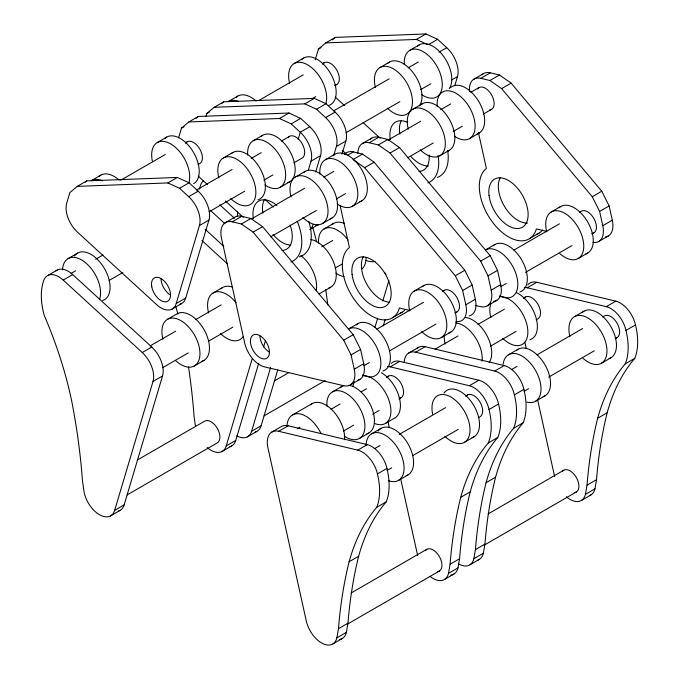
<?xml version="1.0" encoding="UTF-8"?>
<svg xmlns="http://www.w3.org/2000/svg" width="679" height="679" viewBox="0 0 679 679"><rect width="100%" height="100%" fill="white"/><g stroke="black" fill="none" stroke-linecap="round" stroke-linejoin="round"><path stroke-width="1.02" d="M336.903 637.819L338.473 628.661A574.349 331.598 60 0 1 349.116 561.771A299.015 172.636 60 0 1 376.701 507.357A61.772 35.664 60 0 0 377.431 473.917A22.415 12.943 60 0 0 357.757 450.143L278.67 431.275A22.415 12.943 60 0 0 267.916 447.784L306.288 620.979A22.415 12.943 60 0 0 321.871 643.123A22.415 12.943 60 0 0 336.903 637.819L346.409 632.327L347.979 623.169A574.349 331.598 60 0 1 358.622 556.279A299.015 172.636 60 0 1 386.215 501.866A61.772 35.664 60 0 0 386.945 468.425A22.415 12.943 60 0 0 367.271 444.652L288.176 425.784A22.415 12.943 60 0 0 281.165 426.667L271.659 432.158M430.028 576.369A22.415 12.943 60 0 0 448.496 573.399L450.067 564.232A574.349 331.598 60 0 1 460.71 497.342A299.015 172.636 60 0 1 488.294 442.929A61.772 35.664 60 0 0 489.024 409.488A22.415 12.943 60 0 0 469.35 385.723L390.255 366.847A22.415 12.943 60 0 0 387.369 366.524M450.848 575.088A22.415 12.943 60 0 0 458.002 567.907L459.573 558.741A574.349 331.598 60 0 1 470.216 491.851A299.015 172.636 60 0 1 497.8 437.437A61.772 35.664 60 0 0 498.53 403.997A22.415 12.943 60 0 0 478.865 380.232L399.77 361.355A22.415 12.943 60 0 0 391.435 363.307M458.826 564.054A22.415 12.943 60 0 0 473.857 558.749L475.427 549.591A574.349 331.598 60 0 1 486.071 482.701A299.015 172.636 60 0 1 513.655 428.288A61.772 35.664 60 0 0 514.385 394.847A22.415 12.943 60 0 0 494.711 371.073L415.624 352.206A22.415 12.943 60 0 0 404.234 362.671M477.906 560.048A22.415 12.943 60 0 0 483.363 553.258L484.933 544.1A574.349 331.598 60 0 1 495.577 477.21A299.015 172.636 60 0 1 523.169 422.796A61.772 35.664 60 0 0 523.899 389.356A22.415 12.943 60 0 0 504.225 365.582L425.13 346.714A22.415 12.943 60 0 0 416.796 348.666M566.303 496.739A22.415 12.943 60 0 0 585.451 494.329L587.021 485.162A574.349 331.598 60 0 1 597.664 418.272A299.015 172.636 60 0 1 625.249 363.859A61.772 35.664 60 0 0 625.979 330.418A22.415 12.943 60 0 0 606.305 306.653L527.21 287.777A22.415 12.943 60 0 0 524.324 287.455M589.499 495.619A22.415 12.943 60 0 0 594.957 488.838L596.527 479.671A574.349 331.598 60 0 1 607.17 412.781A299.015 172.636 60 0 1 634.755 358.368A61.772 35.664 60 0 0 635.485 324.927A22.415 12.943 60 0 0 615.819 301.162L536.724 282.286A22.415 12.943 60 0 0 527.795 284.891M178.594 137.803L181.463 128.153L188.847 121.948L198.353 116.457L288.974 113.02L300.653 118.384L309.785 126.744A22.415 12.943 60 0 1 320.53 155.661L315.693 171.914M205.966 116.406L206.823 113.512L214.208 107.307L223.714 101.816L314.335 98.379L326.013 103.734L335.146 112.094A22.415 12.943 60 0 1 345.891 141.02L341.978 154.175M114.658 510.345L153.03 381.445A22.415 12.943 60 0 0 142.276 352.528L63.181 280.071A22.415 12.943 60 0 0 43.515 281.131A61.772 35.664 60 0 0 44.245 315.412A299.015 172.636 60 0 1 71.83 401.679A574.349 331.598 60 0 1 82.473 480.859L84.043 491.834A22.415 12.943 60 0 0 99.075 514.487A22.415 12.943 60 0 0 114.658 510.345L124.164 504.853L162.536 375.962A22.415 12.943 60 0 0 151.79 347.037L72.695 274.579A22.415 12.943 60 0 0 55.89 270.963M176.226 303.513L199.431 225.581A22.415 12.943 60 0 0 188.677 196.655L179.553 188.295L167.874 182.94L77.253 186.377L69.869 192.581L66.712 203.191A22.415 12.943 60 0 0 77.457 232.116L156.552 304.565A22.415 12.943 60 0 0 176.226 303.513L185.74 298.022L208.937 220.089A22.415 12.943 60 0 0 198.192 191.164L189.059 182.804L177.38 177.448L86.759 180.886L77.253 186.377M315.26 59.693L318.417 49.083L325.801 42.879L335.307 37.387L425.928 33.95L437.607 39.314L446.731 47.674A22.415 12.943 60 0 1 457.485 76.591L454.76 85.732M298.191 139.229L300.271 132.235L309.785 126.744M207.239 447.563A22.415 12.943 60 0 0 226.251 445.916L252.232 358.631M308.3 170.293L311.016 161.152A22.415 12.943 60 0 0 300.271 132.235L291.147 123.875L279.468 118.511L188.847 121.948M229.901 446.672A22.415 12.943 60 0 0 235.757 440.425L258.716 363.29M263.554 347.054L265.37 340.96M236.716 435.825A22.415 12.943 60 0 0 251.612 431.275L270.641 367.331M333.669 155.618L336.385 146.511A22.415 12.943 60 0 0 325.631 117.586L316.507 109.226L304.829 103.87L214.208 107.307M255.262 432.022A22.415 12.943 60 0 0 261.118 425.784L277.736 369.962M374.986 327.261L377.702 318.128M382.837 300.873L388.88 280.58M383.287 325.835L385.103 319.741M85.282 182.125L86.759 180.886M196.138 118.324L198.353 116.457M221.498 103.675L223.714 101.816M332.354 39.874L335.307 37.387M181.463 128.153L184.06 126.659M206.823 113.512L209.421 112.018M318.417 49.083L321.014 47.589M100.806 175.165L91.3 180.656A26.897 15.532 60 0 1 102.266 180.741M157.239 142.582L166.754 137.09M237.76 96.095L228.254 101.587A26.897 15.532 60 0 1 238.397 101.341M294.194 63.512L303.7 58.021M120.701 180.241L165.362 154.456M185.418 142.879L187.234 141.826M258.572 100.645L303.233 74.86M322.372 63.809L324.189 62.757M312.136 98.71L315.786 96.605M334.925 85.554L336.742 84.502M167.874 182.94L177.38 177.448M279.468 118.511L288.974 113.02M304.829 103.87L314.335 98.379M325.801 42.879L416.422 39.441L425.928 33.95M223.391 157.969L232.905 152.478M253.191 140.765L262.705 135.274M380.002 67.552L389.508 62.061M409.802 50.348L419.316 44.856M179.553 188.295L189.059 182.804M291.147 123.875L300.653 118.384M316.507 109.226L326.013 103.734M428.967 44.305L437.607 39.314M68.095 258.589L77.61 253.097M47.785 275.504L57.291 270.013M196.562 190.018L232.108 169.495M251.255 158.445L261.279 152.656M281.327 141.079L289.534 136.352M333.516 110.949L389.118 78.849M408.257 67.798L418.281 62.01M188.677 196.655L198.192 191.164M325.631 117.586L335.146 112.094M438.957 52.164L446.731 47.674M71.074 273.433L75.624 270.802M95.68 259.225L102.97 255.015M63.181 280.071L72.695 274.579M209.115 211.763L244.661 191.24M263.808 180.19L272.916 174.927M293.88 162.824L302.087 158.088A12.553 7.248 60 0 0 301.213 142.208A12.553 7.248 60 0 0 288.125 137.659M346.069 132.694L399.846 101.646M420.81 89.543L430.834 83.755M199.431 225.581L208.937 220.089M311.016 161.152L320.53 155.661M336.385 146.511L345.891 141.02M451.433 80.088L457.485 76.591M109.141 280.444L122.814 272.551M295.56 176.939L305.066 171.447M325.36 159.726L334.866 154.235M412.857 109.217L422.363 103.726M280.096 187.353L289.602 181.862M225.258 222.704L234.764 217.212M362.213 143.634L371.719 138.143M473.806 79.214L483.312 73.722M363.74 363.698L354.234 369.189A22.415 12.943 60 0 1 343.481 385.697L264.386 366.83A22.415 12.943 60 0 1 244.72 343.056L221.515 238.329A22.415 12.943 60 0 1 232.269 221.821L241.775 216.329L250.899 218.511L262.578 226.633L353.199 334.713L360.583 349.439L363.74 363.698A22.415 12.943 60 0 1 357.638 380.308M347.317 155.398L353.369 151.909L362.493 154.082L374.171 162.205L464.792 270.284L472.177 285.019L475.334 299.269A22.415 12.943 60 0 1 469.231 315.879M357.833 153.225A22.415 12.943 60 0 1 369.215 142.751L378.729 137.26L387.853 139.441L399.532 147.564L490.153 255.643L497.537 270.369L500.695 284.628A22.415 12.943 60 0 1 493.735 301.391M469.554 91.724A22.415 12.943 60 0 1 480.808 78.323L490.323 72.84L499.447 75.013L511.126 83.135L601.747 191.215L609.131 205.949L612.288 220.2A22.415 12.943 60 0 1 605.32 236.963M232.269 221.821L241.393 224.002L250.899 218.511M362.493 154.082L352.987 159.573L364.665 167.696L455.286 275.776L462.662 290.51L465.819 304.761A22.415 12.943 60 0 1 456.059 321.464M369.215 142.751L378.347 144.933L387.853 139.441M480.808 78.323L489.941 80.504L499.447 75.013M251.807 218.757L304.676 188.236M323.815 177.185L333.839 171.397M387.853 140.213L420.666 121.269M440.713 109.692L450.737 103.904M470.793 92.327L478.992 87.591M241.393 224.002L253.072 232.125L262.578 226.633M364.665 167.696L374.171 162.205M378.347 144.933L390.026 153.055L399.532 147.564M489.941 80.504L501.62 88.626L511.126 83.135M270.743 236.818L316.312 210.507M336.368 198.93L345.484 193.668M407.697 157.749L433.219 143.014M453.266 131.437L462.382 126.175M483.346 114.072L491.545 109.336M171.957 309.14L181.471 303.649M309.777 229.57L318.426 224.579A22.415 12.943 60 0 1 315.973 225.377M322.457 223.527L331.972 218.035M352.257 206.323L361.771 200.831M439.754 155.805L449.269 150.314M469.554 138.601L479.068 133.109M167.484 319.325L176.99 313.834A26.897 15.532 60 0 1 204.744 330.911A26.897 15.532 60 0 1 202.019 361.245M213.13 292.972L222.644 287.48M324.087 228.908L333.601 223.416M150.161 345.891L175.683 331.157M195.739 319.58L221.252 304.846M321.753 246.825L332.693 240.51M142.276 352.528L151.79 347.037M162.714 367.636L188.236 352.902M208.292 341.325L232.897 327.117M335.214 268.044L342.513 263.834M153.03 381.445L162.536 375.962M194.381 365.922L203.895 360.43M319.088 293.922L330.698 287.217M357.909 323.594L348.395 329.086A26.897 15.532 60 0 1 379.255 353.589A26.897 15.532 60 0 1 362.679 374.808M414.334 291.019L423.849 285.528M494.864 244.525L485.349 250.016A26.897 15.532 60 0 1 516.21 274.52A26.897 15.532 60 0 1 499.625 295.738M551.289 211.95L560.803 206.458M253.072 232.125L343.693 340.204L353.199 334.713M455.286 275.776L464.792 270.284M390.026 153.055L480.647 261.135L490.153 255.643M501.62 88.626L592.241 196.706L601.747 191.215M137.311 460.048L204.761 421.107A12.553 7.248 60 0 1 217.314 428.356A12.553 7.248 60 0 1 217.314 442.852L127.083 494.949M274.265 380.978L288.847 372.559M392.623 317.687L402.129 312.196M529.578 238.618L539.084 233.126M376.887 329.205L423.373 302.367M442.513 291.316L444.338 290.264M513.842 250.135L559.411 223.824M579.467 212.247L581.292 211.194A12.553 7.248 60 0 1 595.254 221.379L596.137 224.359A12.553 7.248 60 0 1 592.003 233.5M354.234 369.189L351.068 354.93L360.583 349.439M462.662 290.51L472.177 285.019M475.3 305.406L480.435 306.628A22.415 12.943 60 0 0 491.189 290.12L488.023 275.861L497.537 270.369M593.013 242.395A22.415 12.943 60 0 0 602.774 225.691L599.616 211.441L609.131 205.949M264.038 415.879L325.105 380.622M465.819 304.761L475.334 299.269M491.189 290.12L500.695 284.628M602.774 225.691L612.288 220.2M363.919 365.675L369.393 362.518M389.44 350.941L435.926 324.112M455.066 313.061L456.891 312.009M500.873 286.606L506.347 283.449M525.487 272.398L571.973 245.569M592.02 233.992L593.845 232.939M226.251 445.916L235.757 440.425M251.612 431.275L261.118 425.784M110.388 515.972L119.894 510.481M221.982 451.543L231.488 446.052M247.343 436.903L256.849 431.411M292.505 414.937L312.162 403.589M332.447 391.876L341.961 386.385M350.491 384.815L359.997 379.323M487.446 305.745L496.952 300.254M599.039 241.317L608.545 235.825M408.614 353.088L418.12 347.597M278.67 431.275L288.176 425.784M390.255 366.847L399.77 361.355M415.624 352.206L425.13 346.714M527.21 287.777L536.724 282.286M441.24 337.607L450.746 332.116M578.194 258.538L587.7 253.046M297.3 428.738L300.033 427.159M331.021 409.267L340.137 404.005M361.101 391.902L366.567 388.744M386.623 377.168L388.447 376.115M435.163 349.142L457.952 335.986M477.999 324.409L504.438 309.149M523.577 298.098L525.393 297.046M343.574 431.004L353.598 425.215M372.746 414.165L379.12 410.481M399.176 398.904L401 397.852M490.552 346.146L516.074 331.411M536.13 319.834L537.955 318.782A12.553 7.248 60 0 0 540.246 310.21L539.364 307.231A12.553 7.248 60 0 0 523.984 298.353M359.352 438.464L368.858 432.973M385.341 423.458L394.855 417.967A26.897 15.532 60 0 0 398.98 396.409A26.897 15.532 60 0 0 381.403 372.712M371.6 433.813L381.106 428.322M508.554 354.744L518.06 349.252M574.493 316.669L583.999 311.177M357.757 450.143L367.271 444.652M469.35 385.723L478.865 380.232M494.711 371.073L504.225 365.582M606.305 306.653L615.819 301.162M374.57 448.658L380.036 445.5M399.176 434.45L445.662 407.612M465.718 396.035L467.534 394.983M511.525 369.588L516.991 366.431M537.047 354.854L582.616 328.543M602.663 316.966L604.488 315.913A12.553 7.248 60 0 1 618.459 326.098L619.341 329.086A12.553 7.248 60 0 1 615.208 338.227M377.431 473.917L386.945 468.425M489.024 409.488L498.53 403.997M514.385 394.847L523.899 389.356M625.979 330.418L635.485 324.927M387.123 470.403L391.681 467.772M412.645 455.668L458.215 429.357M478.271 417.78L480.087 416.728A12.553 7.248 60 0 0 482.387 408.155L481.504 405.168A12.553 7.248 60 0 0 466.125 396.298M524.078 391.333L528.635 388.702M548.683 377.125L594.261 350.814M615.225 338.711L617.041 337.658M398.497 480.401L408.011 474.91M464.436 442.335L473.95 436.843M535.451 401.331L544.965 395.84M601.39 363.265L610.905 357.774M376.701 507.357L386.215 501.866M488.294 442.929L497.8 437.437M513.655 428.288L523.169 422.796M625.249 363.859L634.755 358.368M349.116 561.771L358.622 556.279M460.71 497.342L470.216 491.851M486.071 482.701L495.577 477.21M597.664 418.272L607.17 412.781M351.162 592.988L426.811 549.311M488.116 513.918L563.765 470.241M338.473 628.661L347.979 623.169M450.067 564.232L459.573 558.741M475.427 549.591L484.933 544.1M587.021 485.162L596.527 479.671M347.308 624.205L439.364 571.056M484.263 545.135L576.318 491.986M448.496 573.399L458.002 567.907M473.857 558.749L483.363 553.258M585.451 494.329L594.957 488.838M332.965 643.862L342.479 638.37M444.558 579.442L454.073 573.95M469.919 564.792L479.433 559.301M581.513 500.372L591.027 494.881M546.671 231.378L536.359 228.916L535.672 231.047A41.249 23.816 60 0 1 494.49 224.673A41.249 23.816 60 0 1 484.925 169.725L486.393 168.545L478.457 132.711M409.717 310.447L399.405 307.986L398.717 310.116A41.249 23.816 60 0 1 357.536 303.742A41.249 23.816 60 0 1 347.971 248.794L349.439 247.614L340.137 205.644M416.422 39.441L427.201 44.39M335.282 97.114L344.567 105.618M363.121 122.619L380.13 138.193M342.174 150.263L346.052 153.819M264.818 199.219L273.348 207.027M198.327 176.184L207.613 184.688M225.394 200.976L243.175 217.263M219.733 204.744L234.459 218.248M210.218 210.235L224.953 223.739M205.219 229.332L223.832 246.384M201.918 240.51L227.507 263.953M592.241 196.706L599.616 211.441M480.647 261.135L488.023 275.861M343.693 340.204L351.068 354.93M524.918 342.428L526.284 348.616M537.479 399.133L554.607 476.454M387.964 421.498L389.33 427.685M400.525 478.203L417.653 555.524M195.493 426.412L194.067 416.431A574.349 331.598 60 0 0 188.507 366.915M74.588 255.898A26.897 15.532 60 0 1 103.598 267.119A26.897 15.532 60 0 1 102.639 300.5M62.544 269.953A26.897 15.532 60 0 1 85.257 262.484A26.897 15.532 60 0 1 99.423 299.719M297.232 221.329A41.249 23.816 60 0 1 290.824 261.975M290.154 225.063A27.797 16.05 60 0 1 282.031 250.509M253.369 218.68A27.797 16.05 60 0 1 276.896 205.482M308.733 221.252A41.249 23.816 60 0 1 299.329 256.789M290.782 245.034A27.797 16.05 60 0 1 273.009 234.518M262.875 213.189A27.797 16.05 60 0 1 264.139 200.11M231.259 153.692A26.897 15.532 60 0 1 259.802 168.01A26.897 15.532 60 0 1 257.935 199.881M218.833 177.923A26.897 15.532 60 0 1 234.773 158.232A26.897 15.532 60 0 1 255.754 194.567A26.897 15.532 60 0 1 230.733 198.531M261.067 136.487A26.897 15.532 60 0 1 289.602 150.797A26.897 15.532 60 0 1 287.735 182.676M247.691 155.033A26.897 15.532 60 0 1 266.092 141.784A26.897 15.532 60 0 1 285.655 175.674A26.897 15.532 60 0 1 264.988 184.985M162.918 339.288A26.897 15.532 60 0 1 178.45 319.41A26.897 15.532 60 0 1 199.915 355.015A26.897 15.532 60 0 1 176.005 360.999M243.057 336.759A26.897 15.532 60 0 1 220.471 333.533M208.572 312.926A26.897 15.532 60 0 1 214.513 292.318A26.897 15.532 60 0 1 236.088 302.741M221.006 288.694A26.897 15.532 60 0 1 232.787 287.242M124.164 504.853A22.415 12.943 60 0 1 118.307 511.092M185.74 298.022A22.415 12.943 60 0 1 179.876 304.268M170.302 294.941A13.453 7.766 60 0 1 161.016 278.339M175.886 306.866A299.015 172.636 60 0 1 177.881 314.063M185.825 143.133A12.553 7.248 60 0 1 199.796 149.074A12.553 7.248 60 0 1 197.954 164.14M99.168 176.37A26.897 15.532 60 0 1 119.181 180.088M165.107 138.304A26.897 15.532 60 0 1 192.743 151.111A26.897 15.532 60 0 1 193.651 183.686M152.317 160.957A26.897 15.532 60 0 1 170.692 143.914A26.897 15.532 60 0 1 189.059 182.167M313.18 224.443A22.415 12.943 60 0 1 310.311 229.12M344.049 276.599A26.897 15.532 60 0 1 335.884 273.128M318.587 243.184A26.897 15.532 60 0 1 327.847 227.711A26.897 15.532 60 0 1 348.106 240.043M331.963 224.63A26.897 15.532 60 0 1 344.567 223.501M366.074 257.697A26.897 15.532 60 0 1 362.145 268.799M310.744 239.526A26.897 15.532 60 0 1 333.924 262.985A26.897 15.532 60 0 1 328.831 288.032M300.899 255.542A26.897 15.532 60 0 1 316.168 290.748M375.114 261.305A26.897 15.532 60 0 1 366.015 260.405M387.87 63.274A26.897 15.532 60 0 1 413.528 73.196A26.897 15.532 60 0 1 419.435 105.848M375.436 87.506A26.897 15.532 60 0 1 391.384 67.815A26.897 15.532 60 0 1 412.357 104.15A26.897 15.532 60 0 1 387.336 108.114M417.67 46.07A26.897 15.532 60 0 1 443.328 55.992A26.897 15.532 60 0 1 449.235 88.643M404.302 64.615A26.897 15.532 60 0 1 422.694 51.366A26.897 15.532 60 0 1 442.267 85.257A26.897 15.532 60 0 1 421.591 94.568M438.074 155.457A41.249 23.816 60 0 1 427.778 182.906M429.103 154.931A27.797 16.05 60 0 1 418.985 171.439M390.323 139.611A27.797 16.05 60 0 1 407.459 122.305M447.733 150.916A41.249 23.816 60 0 1 437.293 177.414M428.5 165.948A27.797 16.05 60 0 1 411.126 156.764M399.829 134.119A27.797 16.05 60 0 1 401.094 121.04M199.643 189.059A26.897 15.532 60 0 1 203.411 180.733M237.446 211.84A26.897 15.532 60 0 1 237.361 216.567M322.78 64.064A12.553 7.248 60 0 1 336.742 70.005A12.553 7.248 60 0 1 334.908 85.07M236.122 97.301A26.897 15.532 60 0 1 256.136 101.018M302.062 59.234A26.897 15.532 60 0 1 330.605 73.553A26.897 15.532 60 0 1 328.729 105.432M289.627 83.466A26.897 15.532 60 0 1 307.018 64.497A26.897 15.532 60 0 1 326.013 103.098M312.578 226.896A299.015 172.636 60 0 1 316.635 241.902M325.75 289.738A574.349 331.598 60 0 1 327.796 304.846M233.44 218.282A22.415 12.943 60 0 1 241.775 216.329M269.665 352.308A13.453 7.766 60 0 1 259.93 335.961M346.409 632.327A22.415 12.943 60 0 1 339.254 639.508M387.03 377.422A12.553 7.248 60 0 1 402.409 386.3L403.292 389.279A12.553 7.248 60 0 1 399.159 398.42M340.315 387.599A26.897 15.532 60 0 1 343.829 385.57M348.904 385.282A26.897 15.532 60 0 1 372.084 408.741A26.897 15.532 60 0 1 366.991 433.788M326.947 406.144A26.897 15.532 60 0 1 345.348 392.895A26.897 15.532 60 0 1 364.912 426.785A26.897 15.532 60 0 1 344.236 436.096M286.954 426.302A26.897 15.532 60 0 1 300.237 413.986A26.897 15.532 60 0 1 321.048 433.575M310.515 404.803A26.897 15.532 60 0 1 332.506 410.396A26.897 15.532 60 0 1 344.559 439.737M362.382 375.648A26.897 15.532 60 0 1 389.907 403.504A26.897 15.532 60 0 1 374.375 423.373M353.038 386.41A26.897 15.532 60 0 1 354.319 381.615M303.428 172.653A26.897 15.532 60 0 1 331.972 186.971A26.897 15.532 60 0 1 330.096 218.85M290.994 196.893A26.897 15.532 60 0 1 306.933 177.202A26.897 15.532 60 0 1 327.915 213.537A26.897 15.532 60 0 1 302.893 217.501M333.228 155.449A26.897 15.532 60 0 1 361.771 169.767A26.897 15.532 60 0 1 359.895 201.646M319.86 174.002A26.897 15.532 60 0 1 338.252 160.753A26.897 15.532 60 0 1 357.825 194.644A26.897 15.532 60 0 1 337.149 203.946M404.582 310.235A41.249 23.816 60 0 1 399.328 313.562M344.44 154.515A22.415 12.943 60 0 1 353.369 151.909M388.974 302.113A27.797 16.05 60 0 1 366.855 284.306A27.797 16.05 60 0 1 363.384 256.577M378.084 431.123A26.897 15.532 60 0 1 407.103 442.343A26.897 15.532 60 0 1 406.135 475.724M366.04 445.178A26.897 15.532 60 0 1 384.492 434.832A26.897 15.532 60 0 1 403.971 465.802A26.897 15.532 60 0 1 388.346 480.647M444.024 393.056A26.897 15.532 60 0 1 473.042 404.277A26.897 15.532 60 0 1 472.075 437.658M432.616 414.114A26.897 15.532 60 0 1 449.744 396.4A26.897 15.532 60 0 1 469.843 432.795A26.897 15.532 60 0 1 444.872 436.308M442.929 291.571A12.553 7.248 60 0 1 458.3 300.449L459.191 303.428A12.553 7.248 60 0 1 455.049 312.569M356.263 324.808A26.897 15.532 60 0 1 384.806 339.127A26.897 15.532 60 0 1 382.939 371.006M422.211 286.742A26.897 15.532 60 0 1 450.746 301.052A26.897 15.532 60 0 1 448.878 332.931M409.776 310.974A26.897 15.532 60 0 1 425.716 291.283A26.897 15.532 60 0 1 446.697 327.618A26.897 15.532 60 0 1 421.676 331.581M425.402 550.618A12.553 7.248 60 0 1 440.781 559.496L441.664 562.484A12.553 7.248 60 0 1 437.531 571.625M465.429 317.466A26.897 15.532 60 0 1 487.013 335.732A26.897 15.532 60 0 1 489.177 362.45M445.186 344.109A26.897 15.532 60 0 1 444.176 336.47M455.915 322.958A26.897 15.532 60 0 1 482.056 361.203M503.928 297.037A26.897 15.532 60 0 1 527.863 332.786A26.897 15.532 60 0 1 502.732 338.363M490.832 317.755A26.897 15.532 60 0 1 490.976 303.258M499.337 296.579A26.897 15.532 60 0 1 503.131 296.842M516.702 292.768A26.897 15.532 60 0 1 536.087 317.874A26.897 15.532 60 0 1 529.943 339.712M385.944 274.545A22.415 12.943 60 0 1 384.985 272.839M370.394 139.212A22.415 12.943 60 0 1 378.729 137.26M477.583 88.907A12.553 7.248 60 0 1 492.962 97.776L493.845 100.764A12.553 7.248 60 0 1 489.712 109.905M420.725 104.939A26.897 15.532 60 0 1 449.269 119.249A26.897 15.532 60 0 1 447.393 151.128M408.291 129.171A26.897 15.532 60 0 1 424.239 109.48A26.897 15.532 60 0 1 445.212 145.815A26.897 15.532 60 0 1 420.191 149.779M450.525 87.727A26.897 15.532 60 0 1 479.068 102.045A26.897 15.532 60 0 1 477.193 133.924M437.157 106.28A26.897 15.532 60 0 1 455.55 93.031A26.897 15.532 60 0 1 475.122 126.922A26.897 15.532 60 0 1 454.446 136.224M542.606 229.96A41.249 23.816 60 0 1 536.283 234.493M481.988 74.792A22.415 12.943 60 0 1 490.323 72.84M527.464 223.052A27.797 16.05 60 0 1 504.412 206.289A27.797 16.05 60 0 1 500.338 177.508M516.422 350.466A26.897 15.532 60 0 1 544.965 364.784A26.897 15.532 60 0 1 543.09 396.655M503.139 364.284A26.897 15.532 60 0 1 521.998 356.076A26.897 15.532 60 0 1 540.857 386.062A26.897 15.532 60 0 1 526.921 402.095M582.361 312.391A26.897 15.532 60 0 1 610.905 326.709A26.897 15.532 60 0 1 609.029 358.588M569.927 336.631A26.897 15.532 60 0 1 585.459 316.753A26.897 15.532 60 0 1 606.924 352.359A26.897 15.532 60 0 1 583.015 358.342M562.356 471.549A12.553 7.248 60 0 1 577.736 480.426L578.618 483.414A12.553 7.248 60 0 1 574.485 492.555M493.217 245.739A26.897 15.532 60 0 1 521.761 260.057A26.897 15.532 60 0 1 519.893 291.936M559.165 207.672A26.897 15.532 60 0 1 587.7 221.982A26.897 15.532 60 0 1 585.833 253.861M546.731 231.904A26.897 15.532 60 0 1 562.254 212.035A26.897 15.532 60 0 1 583.719 247.64A26.897 15.532 60 0 1 559.819 253.615M151.773 286.835A13.453 7.766 60 0 0 167.577 301.315A13.453 7.766 60 0 0 163.69 280.588A13.453 7.766 60 0 0 151.773 286.835M250.415 341.452A13.453 7.766 60 0 0 264.878 358.919A13.453 7.766 60 0 0 264.487 339.678A13.453 7.766 60 0 0 250.415 341.452M352.095 274.537A27.797 16.05 60 0 0 383.847 307.052A27.797 16.05 60 0 0 378.61 265.183A27.797 16.05 60 0 0 352.095 274.537M489.05 195.467A27.797 16.05 60 0 0 520.801 227.983A27.797 16.05 60 0 0 515.565 186.114A27.797 16.05 60 0 0 489.05 195.467"/></g></svg>
